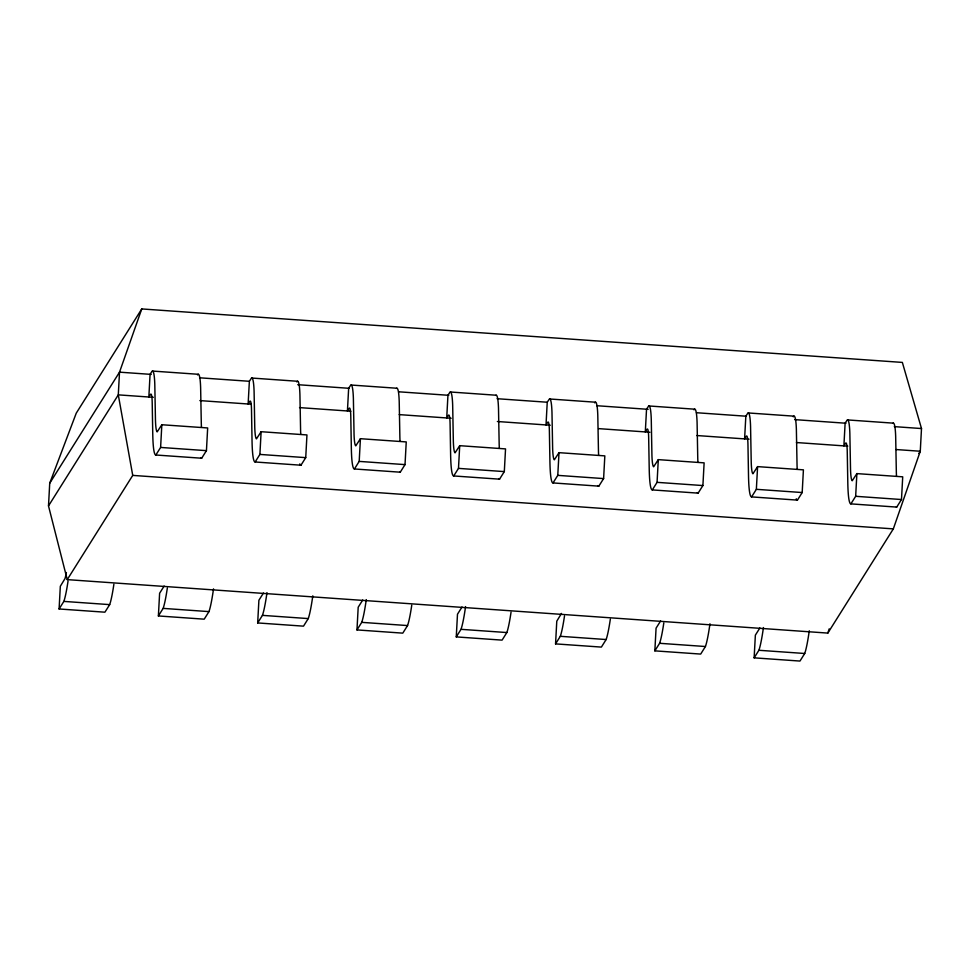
<?xml version="1.0" encoding="UTF-8"?>
<svg xmlns="http://www.w3.org/2000/svg" width="970" height="970" viewBox="0 0 970 970"><rect width="100%" height="100%" fill="white"/><g stroke="black" fill="none" stroke-linecap="round" stroke-linejoin="round"><path stroke-width="1.45" d="M48.5 505.916L49.725 483.218L76.254 413.159L141.753 308.933L902.355 362.416L921.5 428.546L920.275 451.244L893.334 528.88L827.834 633.095L67.245 579.624L48.5 505.916L118.291 394.863L119.516 372.165L141.753 308.933M113.878 584.267A66.675 6.184 -86 0 1 109.683 604.625L104.918 612.191L59.097 608.978L60.322 586.28L65.026 578.532A43.589 4.038 -86 0 0 66.396 572.506M155.855 455.003L160.608 447.437L161.832 424.739L207.665 427.952L206.44 450.65L201.675 458.228L155.855 455.003A66.675 6.184 -86 0 1 152.751 433.954L152.217 403.156A28.712 2.667 -86 0 0 150.435 394.487L148.846 397.009L150.071 374.311L152.084 371.243A51.798 4.801 -86 0 1 154.8 384.447L155.467 420.325A43.589 4.038 -86 0 0 157.164 431.892L161.832 424.739M213.509 588.875A66.675 6.184 -86 0 1 208.974 611.609L204.209 619.175L158.389 615.95L159.613 593.252L164.136 586.05M255.146 461.987L259.899 454.421L261.124 431.711L306.956 434.936L305.732 457.634L300.967 465.212L255.146 461.987A66.675 6.184 -86 0 1 252.042 440.938L251.509 410.14A28.712 2.667 -86 0 0 249.726 401.471L248.138 403.993L249.363 381.295L251.375 378.227A51.798 4.801 -86 0 1 254.091 391.431L254.758 427.309A43.589 4.038 -86 0 0 256.456 438.876L261.124 431.711M312.801 595.847A66.675 6.184 -86 0 1 308.266 618.581L303.501 626.159L257.68 622.934L258.905 600.236L263.44 593.034M354.438 468.971L359.191 461.393L360.428 438.695L406.248 441.92L405.024 464.618L400.258 472.196L354.438 468.971A66.675 6.184 -86 0 1 351.334 447.922L350.8 417.124A28.712 2.667 -86 0 0 349.018 408.443L347.43 410.977L348.654 388.267L350.679 385.199A51.798 4.801 -86 0 1 353.383 398.403L354.05 434.293A43.589 4.038 -86 0 0 355.76 445.861L360.428 438.695M411.753 605.207A66.675 6.184 -86 0 1 407.558 625.565L402.792 633.143L356.972 629.918L358.197 607.22L362.731 600.018M453.73 475.955L458.483 468.377L459.719 445.679L505.54 448.904L504.315 471.602L499.55 479.168L453.73 475.955A66.675 6.184 -86 0 1 450.626 454.906L450.092 424.108A28.712 2.667 -86 0 0 448.31 415.427L446.721 417.949L447.946 395.251L449.971 392.183A51.798 4.801 -86 0 1 452.675 405.387L453.342 441.277A43.589 4.038 -86 0 0 455.051 452.844L459.719 445.679M511.044 612.191A66.675 6.184 -86 0 1 506.849 632.549L502.084 640.127L456.264 636.902L457.488 614.204L462.023 606.99M553.021 482.927L557.774 475.361L559.011 452.663L604.831 455.876L603.607 478.586L598.842 486.152L553.021 482.927A66.675 6.184 -86 0 1 549.929 461.89L549.384 431.08A28.712 2.667 -86 0 0 547.601 422.411L546.013 424.933L547.238 402.235L549.262 399.167A51.798 4.801 -86 0 1 551.978 412.371L552.633 448.249A43.589 4.038 -86 0 0 554.343 459.816L559.011 452.663M610.336 619.175A66.675 6.184 -86 0 1 606.141 639.533L601.388 647.099L555.555 643.886L556.78 621.176L561.484 613.428M652.313 489.911L657.066 482.345L658.303 459.634L704.123 462.86L702.898 485.558L698.133 493.136L652.313 489.911A66.675 6.184 -86 0 1 649.221 468.862L648.675 438.064A28.712 2.667 -86 0 0 646.893 429.395L645.305 431.917L646.541 409.219L648.554 406.151A51.798 4.801 -86 0 1 651.27 419.355L651.925 455.233A43.589 4.038 -86 0 0 653.635 466.8L658.303 459.634M709.967 623.771A66.675 6.184 -86 0 1 705.432 646.517L700.679 654.083L654.847 650.858L656.072 628.16L660.606 620.958M751.604 496.895L756.357 489.316L757.594 466.618L803.415 469.844L802.19 492.542L797.437 500.12L751.604 496.895A66.675 6.184 -86 0 1 748.513 475.846L747.967 445.048A28.712 2.667 -86 0 0 746.185 436.367L744.596 438.901L745.833 416.191L747.846 413.123A51.798 4.801 -86 0 1 750.562 426.327L751.229 462.217A43.589 4.038 -86 0 0 752.926 473.784L757.594 466.618M809.271 630.755A66.675 6.184 -86 0 1 804.724 653.489L799.971 661.067L754.139 657.842L755.363 635.144L759.898 627.942M850.896 503.879L855.661 496.3L856.886 473.603L902.718 476.828L901.482 499.526L896.729 507.092L850.896 503.879A66.675 6.184 -86 0 1 847.804 482.83L847.259 452.032A28.712 2.667 -86 0 0 845.476 443.351L843.888 445.873L845.125 423.175L847.137 420.107A51.798 4.801 -86 0 1 849.853 433.311L850.52 469.201A43.589 4.038 -86 0 0 852.218 480.768L856.886 473.603M827.834 633.095L829.192 628.851M49.725 483.218L119.516 372.165L151.235 374.396M67.245 579.624L132.732 475.397L118.291 394.863L153.284 397.324M59.097 608.978L63.85 601.4A66.675 6.184 -86 0 0 68.045 581.042M158.389 615.95L163.142 608.384A66.675 6.184 -86 0 0 167.337 588.026M257.68 622.934L262.433 615.368A66.675 6.184 -86 0 0 266.98 592.634M356.972 629.918L361.725 622.352A66.675 6.184 -86 0 0 366.272 599.605M456.264 636.902L461.017 629.324A66.675 6.184 -86 0 0 465.564 606.589M555.555 643.886L560.308 636.308A66.675 6.184 -86 0 0 564.504 615.95M654.847 650.858L659.6 643.292A66.675 6.184 -86 0 0 663.807 622.934M754.139 657.842L758.904 650.276A66.675 6.184 -86 0 0 763.438 627.541M918.832 453.524L920.275 451.244L896.11 449.546M197.54 374.929L197.916 374.468A51.798 4.801 -86 0 1 200.632 387.673L201.299 423.55A43.589 4.038 -86 0 0 201.469 427.309M296.832 381.913L297.208 381.44A51.798 4.801 -86 0 1 299.924 394.644L300.591 430.534A43.589 4.038 -86 0 0 300.761 434.293M594.707 402.853L595.083 402.392A51.798 4.801 -86 0 1 597.799 415.596L598.466 451.474A43.589 4.038 -86 0 0 598.635 455.233M693.999 409.837L694.374 409.364A51.798 4.801 -86 0 1 697.09 422.568L697.757 458.458A43.589 4.038 -86 0 0 697.927 462.217M793.29 416.821L793.666 416.348A51.798 4.801 -86 0 1 796.382 429.552L797.049 465.442A43.589 4.038 -86 0 0 797.219 469.189M152.496 371.061L198.316 374.287M251.788 378.045L297.62 381.271M351.079 385.029L396.912 388.242M450.371 392.001L496.203 395.226M549.663 398.985L595.495 402.211M648.954 405.969L694.787 409.195M748.246 412.953L794.078 416.166M847.537 419.925L893.37 423.15M199.565 377.791L249.411 381.295M297.741 384.69L349.091 388.303M398.925 391.807L448.77 395.311M497.101 398.706L546.947 402.211M596.78 405.715L648.13 409.328M696.46 412.723L746.306 416.227M794.636 419.622L845.986 423.235M894.316 426.63L921.5 428.546M199.844 400.598L251.206 404.211M299.536 407.606L350.885 411.219M399.216 414.614L451.159 418.264M497.38 421.513L550.245 425.236M598.575 428.631L649.924 432.244M696.739 435.53L749.034 439.204M796.431 442.538L847.78 446.151M160.608 447.437L206.44 450.65M259.899 454.421L305.732 457.634M359.191 461.393L405.024 464.618M458.483 468.377L504.315 471.602M557.774 475.361L603.607 478.586M657.066 482.345L702.898 485.558M756.357 489.316L802.19 492.542M855.661 496.3L901.482 499.526M132.732 475.397L893.334 528.88M63.85 601.4L109.683 604.625M163.142 608.384L208.974 611.609M262.433 615.368L308.266 618.581M361.725 622.352L407.558 625.565M461.017 629.324L506.849 632.549M560.308 636.308L606.141 639.533M659.6 643.292L705.432 646.517M758.904 650.276L804.724 653.489M892.958 423.332A51.798 4.801 -86 0 1 895.674 436.536L896.341 472.414A43.589 4.038 -86 0 0 896.51 476.173M896.729 507.092A66.675 6.184 -86 0 1 896.304 506.97M797.437 500.12A66.675 6.184 -86 0 1 796.261 498.786M698.133 493.136A66.675 6.184 -86 0 1 697.333 492.566M598.842 486.152A66.675 6.184 -86 0 1 598.041 485.582M201.675 458.228A66.675 6.184 -86 0 1 200.863 457.658M300.967 465.212A66.675 6.184 -86 0 1 299.791 463.89M396.5 388.424A51.798 4.801 -86 0 1 399.216 401.628L399.882 437.518A43.589 4.038 -86 0 0 400.052 441.265M400.258 472.196A66.675 6.184 -86 0 1 399.846 472.063M495.791 395.408A51.798 4.801 -86 0 1 498.507 408.612L499.174 444.49A43.589 4.038 -86 0 0 499.344 448.249M499.55 479.168A66.675 6.184 -86 0 1 498.75 478.598"/></g></svg>
